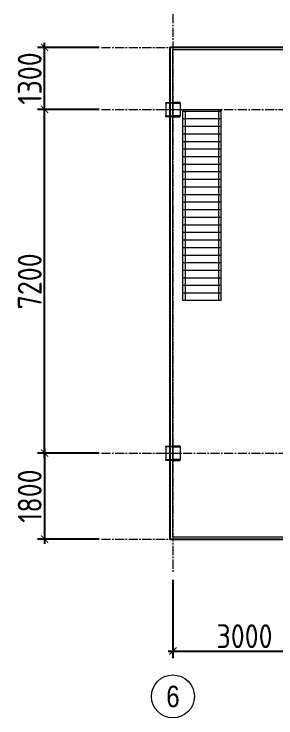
# Model space of a CAD drawing. Header units: millimetres. Extents: x 163705 to 1616509, y 81827 to 302547.
# Drawn here: x 1343911 to 1349399, y 137513 to 152260 of the extents above; entities that cross this region are included whole.
import ezdxf
from ezdxf.enums import TextEntityAlignment as Align

# ---------------------------------------------------------------- set-up
doc = ezdxf.new("R2010")
doc.units = ezdxf.units.MM
doc.header["$LTSCALE"] = 10
doc.linetypes.add('CENTER2', pattern=[28.575, 19.05, -3.175, 3.175, -3.175])
for name, color, linetype, lineweight in [('1-中心线', 1, 'CENTER2', 0), ('1-护栏', 4, 'Continuous', 18), ('1-标注', 3, 'Continuous', 0), ('1-钢构', 6, 'Continuous', 0)]:
    doc.layers.add(name, color=color, linetype=linetype, lineweight=lineweight)
doc.styles.add('ARIAL', font='arial.ttf', dxfattribs={"width": 0.7})
doc.styles.add('HZ', font='gbenor.shx', dxfattribs={"bigfont": 'gbcbig.shx'})
doc.styles.get("Standard").update_dxf_attribs({"font": 'arial.ttf'})
doc.dimstyles.new('100$0', dxfattribs={"dimscale": 100, "dimtxt": 5, "dimasz": 1.5, "dimexe": 1.5, "dimexo": 0.5, "dimtad": 1, "dimdec": 0, "dimdsep": 46, "dimtxsty": 'HZ', "dimblk": 'ARCHTICK', "dimcen": 2.5, "dimdle": 1, "dimclrd": 256, "dimclre": 256, "dimadec": 0, "dimazin": 0, "dimtfac": 1, "dimtdec": 0, "dimtmove": 0, "dimatfit": 3, "dimfxl": 0, "dimarcsym": 0})

# ---------------------------------------------------------------- blocks, each defined once
blk = doc.blocks.new('G$C2B9B74B2')
for p, q in [((3, 288), (3, 303)), ((3, 303), (153, 303)), ((153, 0), (153, 306)), ((303, 303), (153, 303)), ((303, 288), (303, 303)), ((0, 153), (306, 153)), ((135, 288), (3, 288)), ((3, 288), (3, 18)), ((148, 31), (148, 275)), ((158, 31), (158, 275)), ((171, 288), (303, 288)), ((303, 288), (303, 18)), ((3, 3), (3, 18)), ((3, 18), (135, 18)), ((153, 3), (3, 3)), ((153, 3), (303, 3)), ((303, 18), (171, 18)), ((303, 3), (303, 18))]:
    blk.add_line(p, q)
for centre, start, end in [((135, 275), 0, 90), ((171, 275), 90, 180), ((135, 31), 270, 0), ((171, 31), 180, 270)]:
    blk.add_arc(centre, 13, start, end)
blk.add_text('HC_SUPERPART', height=0.001).set_placement((153, 3))
blk = doc.blocks.new('_ArchTick')
at = {"const_width": 0.15}
blk.add_lwpolyline([(-0.5, -0.5), (0.5, 0.5)], dxfattribs=at)
blk = doc.blocks.new('*D342')
at = {"layer": '1-标注', "lineweight": -2, "transparency": 16777216}
for p, q in [((1347241, 140409), (1347241, 138763)), ((1350241, 140409), (1350241, 138763)), ((1347141, 138913), (1350341, 138913))]:
    blk.add_line(p, q, dxfattribs=at)
at = {"layer": 'Defpoints', "transparency": 16777216}
for p in [(1347241, 140459), (1350241, 140459), (1350241, 138913)]:
    blk.add_point(p, dxfattribs=at)
at = {"layer": '1-标注', "lineweight": -2, "transparency": 16777216, "xscale": 150, "yscale": 150, "zscale": 150, "rotation": 180}
blk.add_blockref('_ArchTick', (1347241, 138913), dxfattribs=at)
at = {"layer": '1-标注', "lineweight": -2, "transparency": 16777216, "xscale": 150, "yscale": 150, "zscale": 150}
blk.add_blockref('_ArchTick', (1350241, 138913), dxfattribs=at)
at = {"layer": '1-标注', "transparency": 16777216, "insert": (1348741, 139225), "char_height": 500, "attachment_point": 5, "style": 'HZ'}
blk.add_mtext('3000', dxfattribs=at)
blk = doc.blocks.new('*D351')
at = {"layer": '1-标注', "lineweight": -2, "transparency": 16777216}
for p, q in [((1344551, 142960), (1344551, 150360)), ((1345691, 150260), (1344401, 150260)), ((1345691, 143060), (1344401, 143060))]:
    blk.add_line(p, q, dxfattribs=at)
at = {"layer": 'Defpoints', "transparency": 16777216}
for p in [(1344551, 150260), (1345741, 150260), (1345741, 143060)]:
    blk.add_point(p, dxfattribs=at)
at = {"layer": '1-标注', "lineweight": -2, "transparency": 16777216, "xscale": 150, "yscale": 150, "zscale": 150}
for p, rotation in [((1344551, 150260), 90), ((1344551, 143060), 270)]:
    blk.add_blockref('_ArchTick', p, dxfattribs=dict(at, rotation=rotation))
at = {"layer": '1-标注', "transparency": 16777216, "insert": (1344239, 146660), "char_height": 500, "attachment_point": 5, "rotation": 90, "style": 'HZ'}
blk.add_mtext('7200', dxfattribs=at)
blk = doc.blocks.new('*D352')
at = {"layer": '1-标注', "lineweight": -2, "transparency": 16777216}
for p, q in [((1344551, 150160), (1344551, 151660)), ((1345691, 151560), (1344401, 151560)), ((1345691, 150260), (1344401, 150260))]:
    blk.add_line(p, q, dxfattribs=at)
at = {"layer": 'Defpoints', "transparency": 16777216}
for p in [(1344551, 151560), (1345741, 151560), (1345741, 150260)]:
    blk.add_point(p, dxfattribs=at)
at = {"layer": '1-标注', "lineweight": -2, "transparency": 16777216, "xscale": 150, "yscale": 150, "zscale": 150}
for p, rotation in [((1344551, 151560), 90), ((1344551, 150260), 270)]:
    blk.add_blockref('_ArchTick', p, dxfattribs=dict(at, rotation=rotation))
at = {"layer": '1-标注', "transparency": 16777216, "insert": (1344239, 150910), "char_height": 500, "attachment_point": 5, "rotation": 90, "style": 'HZ'}
blk.add_mtext('1300', dxfattribs=at)
blk = doc.blocks.new('*D353')
at = {"layer": '1-标注', "lineweight": -2, "transparency": 16777216}
for p, q in [((1345691, 143060), (1344401, 143060)), ((1344551, 143160), (1344551, 141160)), ((1345691, 141260), (1344401, 141260))]:
    blk.add_line(p, q, dxfattribs=at)
at = {"layer": 'Defpoints', "transparency": 16777216}
for p in [(1345741, 143060), (1344551, 141260), (1345741, 141260)]:
    blk.add_point(p, dxfattribs=at)
at = {"layer": '1-标注', "lineweight": -2, "transparency": 16777216, "xscale": 150, "yscale": 150, "zscale": 150}
for p, rotation in [((1344551, 143060), 90), ((1344551, 141260), 270)]:
    blk.add_blockref('_ArchTick', p, dxfattribs=dict(at, rotation=rotation))
at = {"layer": '1-标注', "transparency": 16777216, "insert": (1344239, 142160), "char_height": 500, "attachment_point": 5, "rotation": 90, "style": 'HZ'}
blk.add_mtext('1800', dxfattribs=at)
blk = doc.blocks.new('*U489')
at = {"layer": '1-护栏'}
h = blk.add_hatch(dxfattribs=at)
h.set_pattern_fill('ANSI31', color=256, scale=50, angle=315)
h.set_pattern_definition([(0, (-900, 1161.77), (4e-14, 158.75), [])])
h.paths.add_polyline_path([(800, 0), (0, 0), (0, 4000), (800, 4000)])
for p, q in [((50, 4000), (50, 0)), ((750, 4000), (750, 0))]:
    blk.add_line(p, q, dxfattribs=at)
at = {"layer": '1-钢构'}
blk.add_lwpolyline([(800, 0), (0, 0), (0, 4000), (800, 4000)], close=True, dxfattribs=at)

msp = doc.modelspace()

# ---------------------------------------------------------------- linework, layer by layer
msp.add_lwpolyline([(1347178.428, 141259.632), (1395803.428, 141259.632), (1395803.428, 151559.632), (1347178.428, 151559.632)], close=True)
at = {"layer": '1-中心线'}
for p, q in [((1347240.928, 152259.738), (1347240.928, 140559.499)), ((1345741.278, 151559.632), (1397741.203, 151559.632)), ((1345741.278, 150259.632), (1397741.203, 150259.632)), ((1345741.278, 143059.632), (1397751.203, 143059.632)), ((1345741.278, 141259.632), (1397751.203, 141259.632))]:
    msp.add_line(p, q, dxfattribs=at)
at = {"layer": '1-护栏'}
msp.add_lwpolyline([(1347228.428, 141309.632), (1395753.428, 141309.632), (1395753.428, 151509.632), (1347228.428, 151509.632)], close=True, dxfattribs=at)
msp.add_circle((1347240.928, 137962.793), 450, dxfattribs=at)

# ---------------------------------------------------------------- block references
msp.add_blockref('*U489', (1347444.929, 146259.632))
at = {"layer": '1-钢构'}
for p in [(1347087.928, 150106.632), (1347087.928, 142906.632)]:
    msp.add_blockref('G$C2B9B74B2', p, dxfattribs=at)

# ---------------------------------------------------------------- texts
at = {"layer": '1-护栏', "style": 'ARIAL', "width": 0.8}
msp.add_text('6', height=450, dxfattribs=at).set_placement((1347240.928, 137962.793), align=Align.MIDDLE_CENTER)

# ---------------------------------------------------------------- dimensions: what is measured, and where the dimension line sits
at = {"layer": '1-标注'}
for base, p1, p2, picture, middle in [((1344551.417, 151559.632), (1345741.278, 150259.632), (1345741.278, 151559.632), '*D352', (1344238.917, 150909.632)), ((1344551.417, 150259.632), (1345741.278, 143059.632), (1345741.278, 150259.632), '*D351', (1344238.917, 146659.632)), ((1344551.417, 141259.632), (1345741.278, 143059.632), (1345741.278, 141259.632), '*D353', (1344238.917, 142159.632))]:
    dim = msp.add_linear_dim(base=base, p1=p1, p2=p2, angle=90, dimstyle='100$0', override={"dimtol": 0, "dimlim": 0, "dimtdec": 8, "dimtix": 1}, dxfattribs=at)
    dim.commit()
    dim.dimension.update_dxf_attribs({"geometry": picture, "text_midpoint": middle})
dim = msp.add_linear_dim(base=(1350240.928, 138912.793), p1=(1347240.928, 140459.499), p2=(1350240.928, 140459.499), dimstyle='100$0', override={"dimtol": 0, "dimlim": 0, "dimtdec": 8, "dimtix": 1}, dxfattribs=at)
dim.commit()
dim.dimension.update_dxf_attribs({"geometry": '*D342', "text_midpoint": (1348740.928, 139225.293)})

doc.saveas('drawing.dxf')
